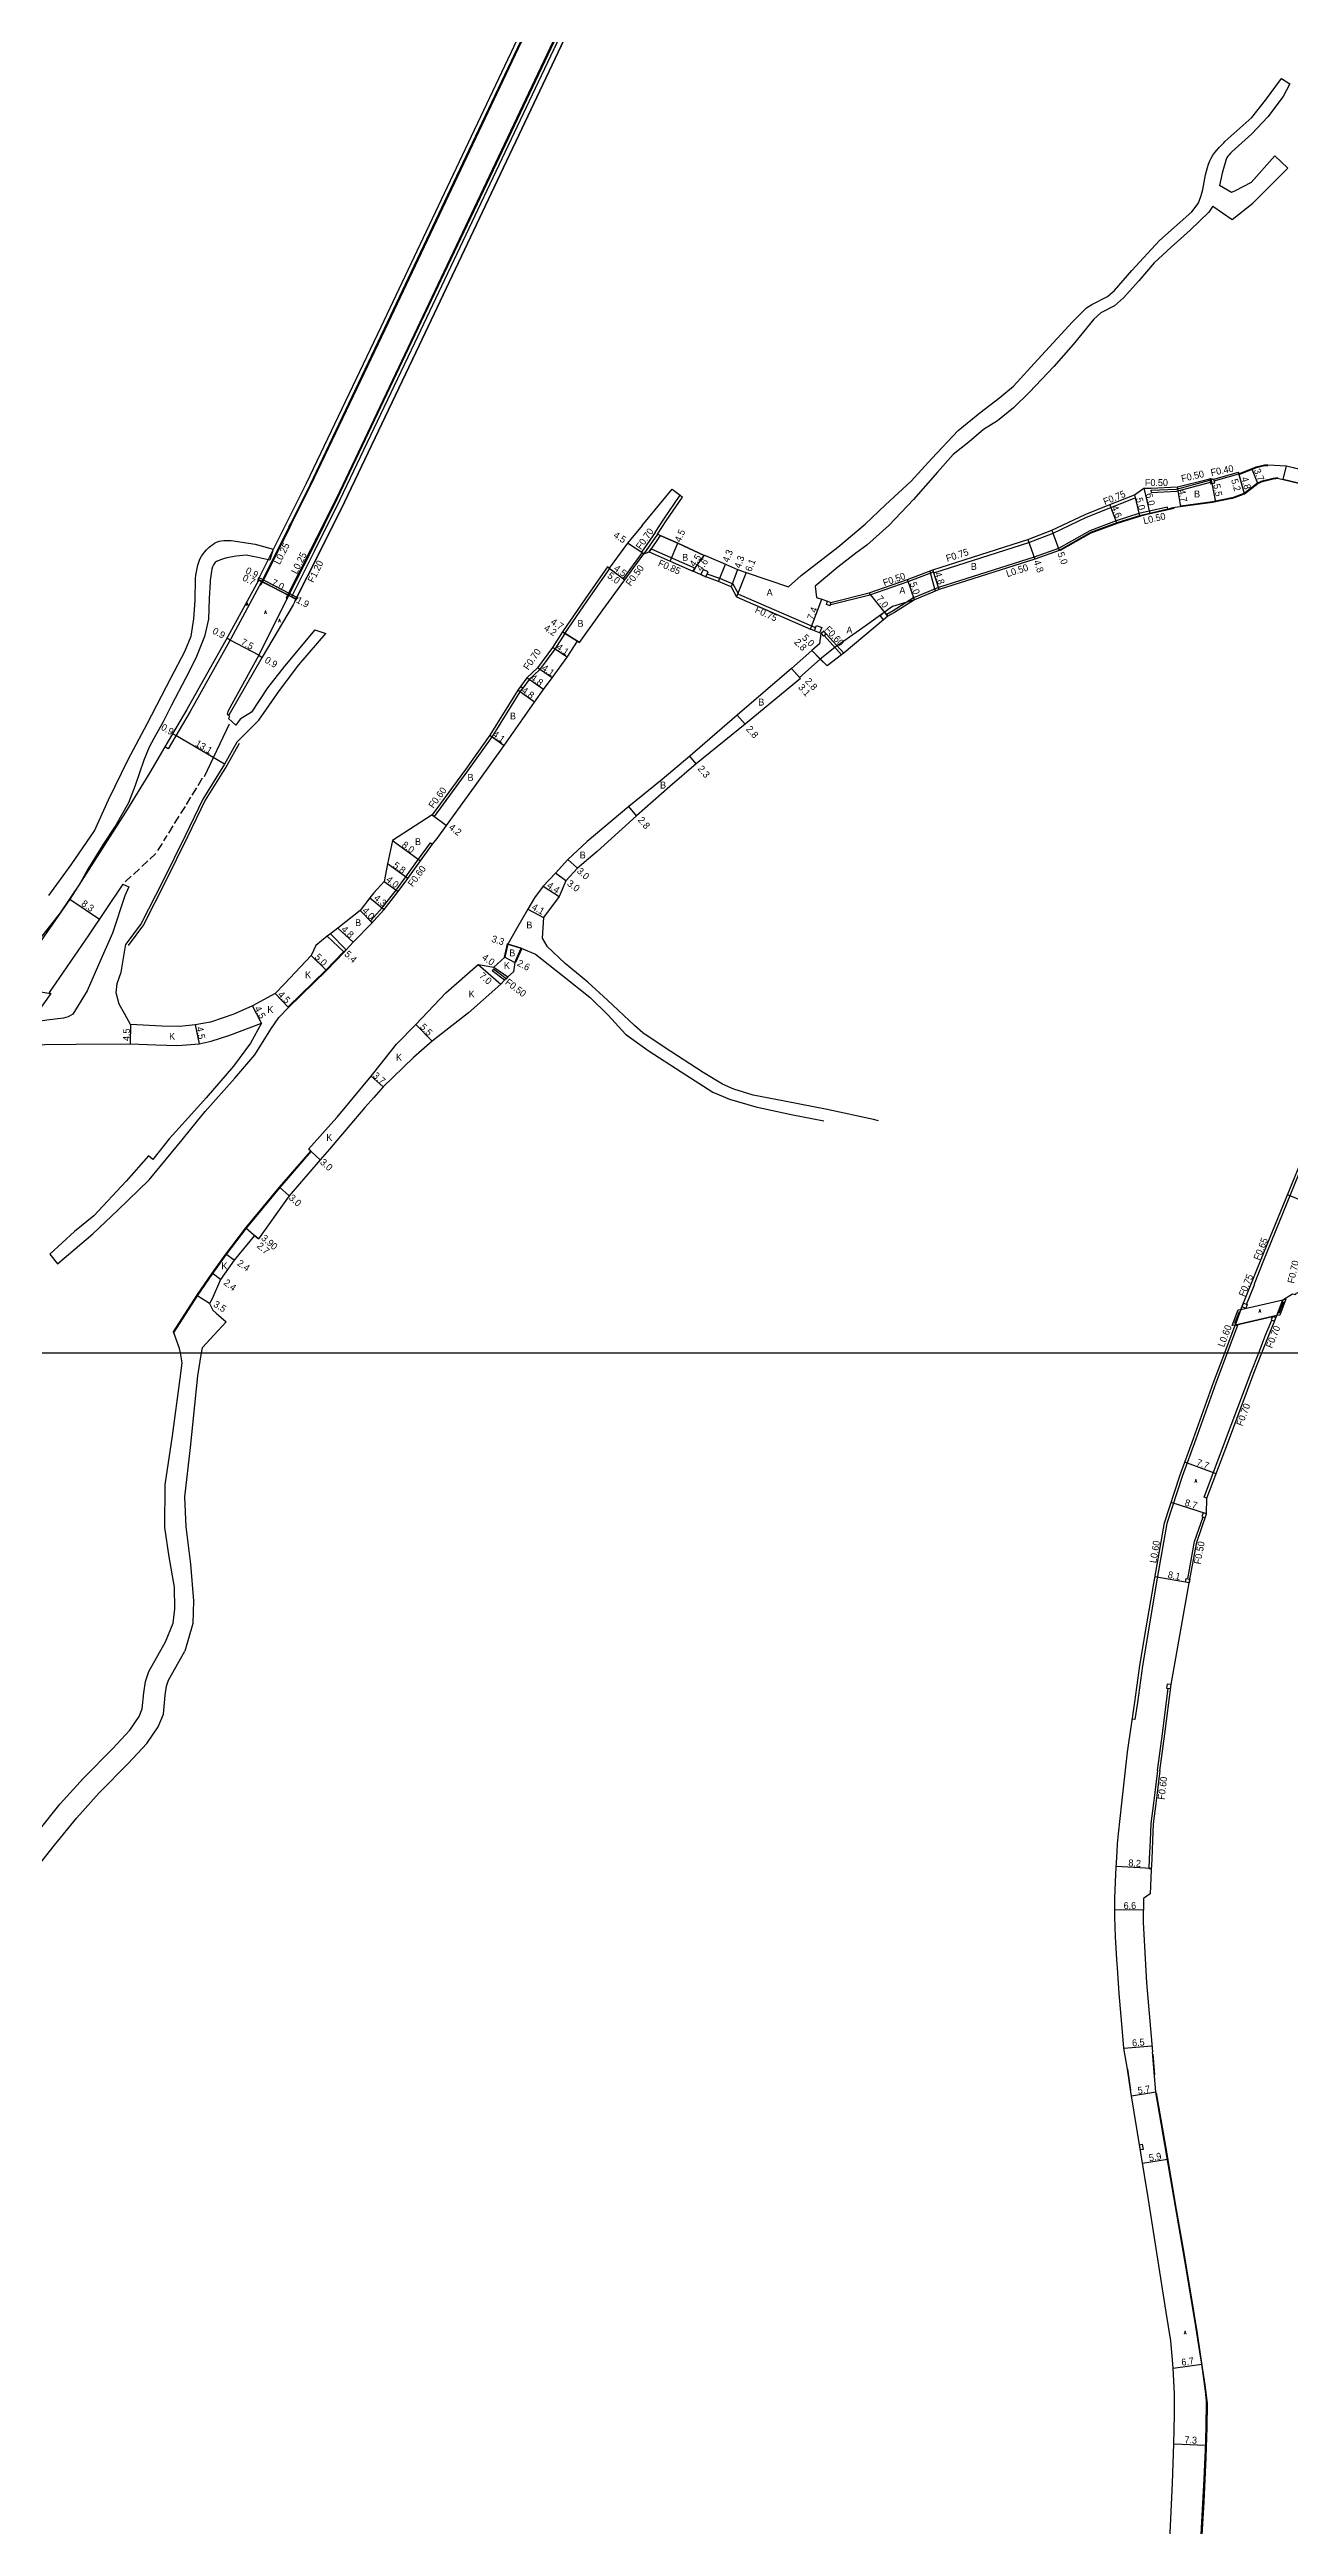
# Model space of a CAD drawing. Header units: metres. Extents: x -29069 to -12000, y -243240 to -120000.
# Drawn here: x -13558 to -13270, y -120872 to -120297 of the extents above; entities that cross this region are included whole.
import ezdxf

# ---------------------------------------------------------------- set-up
doc = ezdxf.new("R2010")
doc.units = ezdxf.units.M
doc.header["$LTSCALE"] = 2.5
for name, color, linetype in [('その他', 7, 'Continuous'), ('側溝・桝', 7, 'Continuous'), ('図郭', 7, 'Continuous'), ('幅員', 7, 'Continuous'), ('歩道・分離帯・安全施設', 7, 'Continuous'), ('舗装', 7, 'Continuous'), ('道路', 7, 'Continuous')]:
    doc.layers.add(name, color=color, linetype=linetype)
doc.styles.get("Standard").update_dxf_attribs({"font": ''})
doc.styles.add('YOKO_DECO', font='txt.shx', dxfattribs={"bigfont": 'extfont.shx'})
doc.styles.get('Standard').set_extended_font_data('@MS PGothic')

msp = doc.modelspace()

# ---------------------------------------------------------------- linework, layer by layer
at = {"layer": 'その他'}
for points in [[(-13406.15, -120414.88), (-13412.29, -120412.09), (-13416.41, -120410.29), (-13418.94, -120414.09), (-13414.09, -120416.21), (-13408.77, -120418.54)], [(-13575.73, -120526.58), (-13567.4, -120514.98), (-13557.77, -120516.57), (-13561.56, -120521.88), (-13561.98, -120528.26), (-13562.05, -120529.43)]]:
    msp.add_lwpolyline(points, close=True, dxfattribs=at)
at = {"layer": '側溝・桝'}
for points in [[(-13309.53, -120000), (-13312.37, -120006.91), (-13318.1, -120019.84), (-13342.3, -120071.39), (-13366.65, -120122.87), (-13389.96, -120172.1), (-13413.79, -120222.34), (-13438.79, -120275), (-13462, -120324.03), (-13480.19, -120362.4), (-13497.47, -120398.68), (-13501.96, -120407.68)], [(-13301.37, -120000), (-13305.42, -120009.85), (-13311.12, -120022.96), (-13335.48, -120074.61), (-13359.83, -120126.1), (-13383.14, -120175.33), (-13406.97, -120225.57), (-13431.97, -120278.23), (-13455.18, -120327.26), (-13473.38, -120365.64), (-13490.69, -120401.99), (-13496.67, -120413.96), (-13501.93, -120424.53), (-13500.88, -120425.08)], [(-13302.41, -120000), (-13306.31, -120009.47), (-13312, -120022.55), (-13336.35, -120074.2), (-13360.7, -120125.69), (-13384.01, -120174.92), (-13407.84, -120225.16), (-13432.84, -120277.81), (-13456.05, -120326.85), (-13474.25, -120365.22), (-13491.5, -120401.58), (-13496.01, -120410.64)], [(-13302.54, -120399.76), (-13296.57, -120399.49), (-13288.84, -120397.42)], [(-13302.54, -120399.76), (-13302.51, -120400.26), (-13296.49, -120399.98), (-13288.71, -120397.9)], [(-13287.87, -120397.56), (-13282.14, -120395.95)], [(-13417.58, -120409.57), (-13415.54, -120406.47), (-13411.78, -120400.93)], [(-13411.78, -120400.93), (-13411.23, -120401.36)], [(-13298.71, -120403.66), (-13302.93, -120404.64), (-13305.32, -120405.2), (-13310.58, -120406.86), (-13316.73, -120409.16), (-13324, -120413.26), (-13329.64, -120415.27), (-13351.8, -120422.35), (-13357.63, -120424.75), (-13362.31, -120427.74), (-13363.82, -120428.61), (-13363.85, -120428.64)], [(-13352.87, -120418.96), (-13330.83, -120411.93), (-13325.24, -120409.72), (-13317.47, -120406.05), (-13311.82, -120403.75), (-13306.18, -120401.55)], [(-13306.35, -120400.82), (-13306.18, -120401.55)], [(-13298.59, -120404.15), (-13298.71, -120403.66)], [(-13502.29, -120408.34), (-13508.67, -120421.12)], [(-13496.33, -120411.3), (-13497.49, -120413.63), (-13502.8, -120424.1), (-13502.83, -120424.15)], [(-13417.58, -120409.57), (-13420.75, -120414.13)], [(-13416.99, -120409.96), (-13420.16, -120414.51)], [(-13420.58, -120414.24), (-13424.99, -120420.27), (-13424.59, -120420.57)], [(-13420.75, -120414.13), (-13420.58, -120414.24), (-13420.16, -120414.51)], [(-13418.94, -120414.09), (-13418.46, -120413.37), (-13408.26, -120417.83), (-13408.77, -120418.54)], [(-13438.49, -120433.01), (-13433.24, -120425.36), (-13428.09, -120417.96), (-13428.2, -120417.88)], [(-13380.32, -120431.67), (-13381.22, -120431.3), (-13398.16, -120423.95), (-13399.41, -120421.57), (-13402.55, -120420.24), (-13405.49, -120419.22)], [(-13376.97, -120426.27), (-13376.82, -120426.32), (-13367.77, -120424.05), (-13358.88, -120420.95), (-13352.95, -120418.73)], [(-13352.87, -120418.96), (-13352.95, -120418.73), (-13353.1, -120418.25)], [(-13438.49, -120433.01), (-13440.79, -120436.64)], [(-13378.36, -120433.51), (-13374.29, -120437.97)], [(-13377.91, -120433.11), (-13373.81, -120437.61)], [(-13440.79, -120436.64), (-13444.34, -120441.46), (-13446.8, -120443.72), (-13448.22, -120445.74)], [(-13448.3, -120445.68), (-13448.91, -120446.54), (-13455.38, -120456.92), (-13461.07, -120464.9), (-13468.8, -120475.47)], [(-13448.22, -120445.74), (-13448.3, -120445.68), (-13448.79, -120445.33)], [(-13280.34, -120588.72), (-13278.49, -120584.16), (-13278.53, -120583.92), (-13276.33, -120578.49), (-13264.65, -120549.75), (-13248.45, -120510), (-13240.12, -120489.84), (-13237.68, -120483.64), (-13232.64, -120470.89), (-13232.69, -120470.31), (-13232.74, -120470.29), (-13231.53, -120467.27), (-13225.84, -120453.03), (-13226.38, -120452.82)], [(-13477.65, -120492.56), (-13477.65, -120492.55), (-13475.42, -120489.53), (-13472.47, -120485.43), (-13469.64, -120481.58)], [(-13469.64, -120481.58), (-13469.16, -120481.94)], [(-13482.82, -120498.82), (-13480.87, -120496.66)], [(-13480.87, -120496.66), (-13477.65, -120492.56)], [(-13483.61, -120499.7), (-13482.82, -120498.82)], [(-13483.18, -120500.13), (-13483.61, -120499.7)], [(-13455.02, -120510.94), (-13455.32, -120511.34)], [(-13452.47, -120513.51), (-13455.32, -120511.34)], [(-13452.12, -120513.15), (-13455.02, -120510.94)], [(-13282.97, -120593.46), (-13282.43, -120593.66), (-13284.81, -120600)], [(-13277.53, -120600), (-13275.92, -120595.9), (-13274.45, -120592.41)], [(-13284.81, -120600), (-13287.44, -120607.04), (-13292.09, -120620.04), (-13295.27, -120628.7), (-13298.84, -120639.57), (-13301.3, -120653.58), (-13303.03, -120663.88), (-13304.51, -120672.61), (-13305.67, -120681.11), (-13306.28, -120685.09), (-13306.85, -120684.99)], [(-13289.53, -120633.66), (-13290.17, -120633.43), (-13285.44, -120620.88), (-13279.28, -120604.46), (-13277.53, -120600)], [(-13294, -120652.42), (-13292.42, -120643.76), (-13290.43, -120638.06)], [(-13300.99, -120696.92), (-13299.87, -120688.37), (-13298.52, -120677.82)], [(-13301.04, -120696.92), (-13301.64, -120702.01), (-13301.97, -120704.49), (-13302.58, -120709.23), (-13302.73, -120713.14), (-13302.93, -120717.42), (-13303.02, -120719.65), (-13302.43, -120719.67)], [(-13301.04, -120696.92), (-13300.99, -120696.92)]]:
    msp.add_lwpolyline(points, dxfattribs=at)
at = {"layer": '側溝・桝', "flags": 128}
for points in [[(-13288.6, -120398.29), (-13287.73, -120398.04), (-13287.97, -120397.18), (-13288.84, -120397.42)], [(-13405.26, -120418.72), (-13406.44, -120418.18), (-13406.98, -120419.36), (-13405.8, -120419.9)]]:
    msp.add_lwpolyline(points, close=True, dxfattribs=at)
at = {"layer": '側溝・桝'}
for points in [[(-13501.96, -120407.68), (-13502.29, -120408.34), (-13502.5, -120408.23), (-13502.17, -120407.58)], [(-13496.33, -120411.3), (-13496.01, -120410.64), (-13495.8, -120410.75), (-13496.13, -120411.4)], [(-13509.22, -120421.66), (-13509.01, -120421.76), (-13508.67, -120421.12), (-13508.87, -120421.01)], [(-13502.62, -120424.26), (-13502.83, -120424.15), (-13503.16, -120424.8), (-13502.96, -120424.91)], [(-13376.81, -120425.8), (-13376.97, -120426.27), (-13377.06, -120426.56), (-13377.82, -120426.29), (-13377.57, -120425.53)], [(-13364.35, -120428.01), (-13363.85, -120428.64), (-13363.53, -120429.03), (-13364.55, -120429.84), (-13365.36, -120428.83)], [(-13380.6, -120432.36), (-13380.32, -120431.67), (-13380.11, -120431.16), (-13378.91, -120431.65), (-13379.4, -120432.85)], [(-13378.46, -120433.61), (-13378.36, -120433.51), (-13377.91, -120433.11), (-13377.87, -120433.07), (-13378.4, -120432.48), (-13379, -120433.01)], [(-13281.04, -120588.43), (-13280.2, -120588.77), (-13280.55, -120589.64), (-13281.39, -120589.29)], [(-13273.54, -120591.84), (-13274.3, -120591.53), (-13274.62, -120592.33), (-13273.86, -120592.64)], [(-13290.74, -120637.95), (-13289.92, -120638.23), (-13289.62, -120637.36), (-13290.44, -120637.08)], [(-13294.35, -120652.36), (-13293.52, -120652.51), (-13293.67, -120653.33), (-13294.51, -120653.17)], [(-13298.89, -120677.77), (-13297.99, -120677.88), (-13297.87, -120676.95), (-13298.77, -120676.83)], [(-13305.18, -120783.75), (-13304.56, -120783.63), (-13304.36, -120784.83), (-13304.99, -120784.94)]]:
    msp.add_lwpolyline(points, close=True, dxfattribs=at)
at = {"layer": '側溝・桝', "flags": 128}
msp.add_lwpolyline([(-13469.28, -120475.11), (-13468.8, -120475.47)], dxfattribs=at)
at = {"layer": '図郭'}
for points in [[(-13600, -120600), (-12800, -120600), (-12800, -120000), (-13600, -120000)], [(-13600, -120600), (-12800, -120600), (-12800, -121200), (-13600, -121200)]]:
    msp.add_lwpolyline(points, close=True, dxfattribs=at)
at = {"layer": '幅員'}
for points in [[(-13304.17, -120399.28), (-13302.81, -120405.13)], [(-13295.59, -120403.63), (-13296.34, -120398.99)], [(-13310.42, -120407.33), (-13312.1, -120403.05)], [(-13306.35, -120400.82), (-13305.19, -120405.68)], [(-13331.08, -120411.22), (-13329.48, -120415.75)], [(-13325.54, -120409.03), (-13323.79, -120413.72)], [(-13420.16, -120414.51), (-13423.95, -120412.07)], [(-13414.09, -120416.21), (-13412.29, -120412.09)], [(-13408.77, -120418.54), (-13406.09, -120414.8)], [(-13408.77, -120418.54), (-13406.15, -120414.88)], [(-13402.83, -120420.94), (-13401.23, -120416.95)], [(-13428.6, -120417.58), (-13424.57, -120420.53)], [(-13428.2, -120417.88), (-13424.57, -120420.53)], [(-13398.41, -120418.16), (-13399.89, -120422.2)], [(-13357.4, -120425.2), (-13359.03, -120420.48)], [(-13351.63, -120422.82), (-13353.1, -120418.25)], [(-13381.51, -120431.99), (-13378.88, -120425.07)], [(-13363.53, -120429.03), (-13367.92, -120423.57)], [(-13439.06, -120432.6), (-13435.56, -120434.83)], [(-13435.09, -120435.12), (-13439.06, -120432.6)], [(-13437.97, -120438.54), (-13441.37, -120436.25)], [(-13381.21, -120436.97), (-13379.23, -120438.95)], [(-13381.21, -120436.97), (-13377.67, -120440.5)], [(-13443.41, -120446.03), (-13447.34, -120443.28)], [(-13441.47, -120443.29), (-13444.87, -120441)], [(-13385.9, -120441.14), (-13384.04, -120443.23)], [(-13383.84, -120443.46), (-13385.9, -120441.14)], [(-13445.5, -120448.99), (-13449.41, -120446.2)], [(-13455.88, -120456.59), (-13452.55, -120458.98)], [(-13396.68, -120454.09), (-13398.52, -120451.98)], [(-13408.01, -120463.23), (-13409.49, -120461.47)], [(-13421.86, -120475.32), (-13423.66, -120473.17)], [(-13469.28, -120475.11), (-13465.97, -120477.61)], [(-13478.47, -120481.09), (-13471.99, -120485.78)], [(-13435.53, -120487.45), (-13437.77, -120485.45)], [(-13480.39, -120490.54), (-13477.17, -120492.92)], [(-13474.93, -120489.89), (-13479.63, -120486.49)], [(-13443.5, -120491.63), (-13439.8, -120494.02)], [(-13438.3, -120490.41), (-13440.7, -120488.62)], [(-13485.99, -120497.29), (-13483.18, -120500.13)], [(-13483.76, -120494.36), (-13480.4, -120497.04)], [(-13447.1, -120497), (-13443.48, -120498.92)], [(-13489.71, -120506.99), (-13493.63, -120503.27)], [(-13491.15, -120501.39), (-13487.63, -120504.66)], [(-13497.37, -120507.73), (-13493.82, -120511.25)], [(-13452.4, -120508.14), (-13450.11, -120509.35)], [(-13451.76, -120505.11), (-13448.6, -120506.08)], [(-13458.63, -120509.81), (-13453.37, -120514.43)], [(-13454.99, -120510.44), (-13451.71, -120512.73)], [(-13508.89, -120523.49), (-13510.92, -120519.47)], [(-13502.58, -120519.79), (-13505.72, -120516.56)], [(-13539.27, -120523.77), (-13539.36, -120528.27)], [(-13524.25, -120523.83), (-13523.36, -120528.25)], [(-13469.25, -120527.66), (-13473.09, -120523.73)], [(-13480.64, -120538.2), (-13483.43, -120535.77)], [(-13497.45, -120553.16), (-13495.22, -120555.16)], [(-13504.68, -120561.52), (-13502.43, -120563.51)], [(-13512.5, -120570.97), (-13510.46, -120572.73)], [(-13512.5, -120570.97), (-13509.55, -120573.52)], [(-13515.2, -120578.47), (-13517.17, -120577.1)], [(-13518.38, -120582.91), (-13520.3, -120581.46)], [(-13520.9, -120588.52), (-13523.87, -120586.67)], [(-13287.41, -120628.04), (-13294.67, -120625.37)], [(-13289.62, -120637.36), (-13297.84, -120634.67)], [(-13293.67, -120653.33), (-13301.6, -120651.94)], [(-13308.79, -120761.37), (-13302.3, -120760.8)], [(-13301.36, -120771.58), (-13307.01, -120772.5)], [(-13298.68, -120787.18), (-13304.47, -120788.12)], [(-13297.39, -120835.59), (-13290.74, -120834.67)], [(-13297.19, -120853.19), (-13289.86, -120853.47)]]:
    msp.add_lwpolyline(points, dxfattribs=at)
at = {"layer": '幅員', "flags": 128}
for points in [[(-13288.62, -120397.08), (-13287.54, -120402.46)], [(-13280.84, -120400.57), (-13282.25, -120395.56)], [(-13280.84, -120400.57), (-13282.14, -120395.95)], [(-13277.76, -120398.18), (-13279.14, -120394.75)], [(-13508.83, -120420.92), (-13509.63, -120420.51)], [(-13509.48, -120420.59), (-13508.83, -120420.92)], [(-13508.83, -120420.92), (-13502.54, -120424.1)], [(-13396.4, -120418.88), (-13398.71, -120424.53)], [(-13502.54, -120424.1), (-13500.83, -120424.99)], [(-13516.12, -120434.56), (-13516.91, -120434.12)], [(-13509.52, -120438.08), (-13516.12, -120434.56)], [(-13509.52, -120438.08), (-13508.71, -120438.55)], [(-13528.75, -120456.72), (-13529.52, -120456.27)], [(-13517.46, -120463.35), (-13528.75, -120456.72)], [(-13553.33, -120494.69), (-13546.45, -120499.32)], [(-13264.17, -120566), (-13270.84, -120563.29)], [(-13302.43, -120719.67), (-13310.6, -120719.21)], [(-13304.27, -120729.26), (-13310.91, -120729.35)]]:
    msp.add_lwpolyline(points, dxfattribs=at)
at = {"layer": '歩道・分離帯・安全施設'}
for points in [[(-13309.78, -120000), (-13312.58, -120006.82), (-13318.31, -120019.74), (-13342.51, -120071.29), (-13366.86, -120122.78), (-13390.17, -120172), (-13414, -120222.24), (-13439, -120274.9), (-13462.21, -120323.93), (-13480.4, -120362.3), (-13497.68, -120398.58), (-13508.87, -120421.01), (-13515.97, -120434.29), (-13525.45, -120451.09), (-13530.55, -120459.77), (-13531.31, -120459.32)], [(-13309.78, -120000), (-13312.58, -120006.82), (-13318.31, -120019.74), (-13342.51, -120071.29), (-13366.86, -120122.78), (-13390.17, -120172), (-13414, -120222.24), (-13439, -120274.9), (-13462.21, -120323.93), (-13480.4, -120362.3), (-13497.68, -120398.58), (-13508.87, -120421.01), (-13515.97, -120434.29), (-13525.45, -120451.09), (-13530.55, -120459.77), (-13531.31, -120459.32)], [(-13302.16, -120000), (-13306.09, -120009.56), (-13311.79, -120022.65), (-13336.14, -120074.3), (-13360.49, -120125.79), (-13383.8, -120175.02), (-13407.64, -120225.26), (-13432.63, -120277.91), (-13455.84, -120326.95), (-13474.04, -120365.32), (-13491.29, -120401.68), (-13497.29, -120413.73), (-13502.6, -120424.21), (-13502.62, -120424.26), (-13503.25, -120425.47), (-13509.52, -120438.08), (-13516.59, -120450.96), (-13516.84, -120451.72), (-13516.41, -120451.97)], [(-13302.16, -120000), (-13306.09, -120009.56), (-13311.79, -120022.65), (-13336.14, -120074.3), (-13360.49, -120125.79), (-13383.8, -120175.02), (-13407.64, -120225.26), (-13432.63, -120277.91), (-13455.84, -120326.95), (-13474.04, -120365.32), (-13491.29, -120401.68), (-13497.29, -120413.73), (-13502.6, -120424.21), (-13502.62, -120424.26), (-13503.25, -120425.47), (-13509.52, -120438.08), (-13516.59, -120450.96), (-13516.84, -120451.72), (-13516.41, -120451.97)], [(-13282.09, -120396.09), (-13278.05, -120394.47), (-13276.16, -120394.04), (-13275.41, -120394.04)], [(-13283.77, -120401.56), (-13280.91, -120400.43), (-13277.84, -120398.05), (-13277.02, -120397.76)], [(-13273.08, -120396.9), (-13274.18, -120397.08), (-13277.02, -120397.76)], [(-13297.13, -120403.97), (-13302.78, -120405.28), (-13305.15, -120405.83), (-13310.37, -120407.47), (-13316.45, -120409.75), (-13323.62, -120413.79)], [(-13283.77, -120401.56), (-13288.25, -120402.45), (-13295.56, -120403.47)], [(-13522.1, -120466.21), (-13516.32, -120453.96)], [(-13514.08, -120458.57), (-13516.94, -120463.66), (-13521.94, -120471.73), (-13526.07, -120480.21), (-13531.18, -120490.73), (-13536.28, -120500.65), (-13539.83, -120505.45)], [(-13523.95, -120468.8), (-13525.01, -120470.54)], [(-13522.62, -120466.63), (-13523.67, -120468.34)], [(-13526.61, -120473.16), (-13527.68, -120474.82)], [(-13525.31, -120471.01), (-13526.32, -120472.68)], [(-13530.82, -120479.92), (-13531.59, -120481.16)], [(-13529.47, -120477.69), (-13530.48, -120479.39)], [(-13528.03, -120475.42), (-13529.1, -120477.15)], [(-13535.22, -120485.78), (-13536.64, -120487.13)], [(-13533.35, -120484.08), (-13534.77, -120485.37)], [(-13531.93, -120481.72), (-13532.96, -120483.4)], [(-13539.08, -120489.35), (-13540.5, -120490.64)], [(-13537.17, -120487.63), (-13538.56, -120488.92)], [(-13502.68, -120519.68), (-13493.93, -120511.15), (-13489.9, -120506.97)], [(-13529.15, -120595.18), (-13523.74, -120586.75), (-13520.17, -120581.55), (-13517.05, -120577.19), (-13512.38, -120571.06), (-13504.56, -120561.62), (-13497.34, -120553.26)], [(-13272.75, -120590.75), (-13271.71, -120588.02)], [(-13282.09, -120590.43), (-13283.11, -120593.16)], [(-13307.99, -120766.21), (-13307.25, -120771.08)], [(-13301.63, -120767.51), (-13302.03, -120762.72)], [(-13291.25, -120884.51), (-13290.21, -120866.63), (-13289.73, -120856.32), (-13289.48, -120849.37), (-13289.44, -120843.72), (-13289.96, -120839.47), (-13290.62, -120834.99), (-13291.71, -120827.55), (-13293.4, -120817.2), (-13294.96, -120807.99), (-13296.59, -120798.79), (-13299.1, -120784.06), (-13301.23, -120771.7)]]:
    msp.add_lwpolyline(points, dxfattribs=at)
at = {"layer": '舗装'}
for points in [[(-13353.84, -120418.53), (-13352.59, -120423.22)], [(-13489.19, -120506.43), (-13492.9, -120502.72)], [(-13281.64, -120589.9), (-13271.94, -120587.63)], [(-13283.01, -120593.54), (-13273.32, -120591.32)]]:
    msp.add_lwpolyline(points, dxfattribs=at)
at = {"layer": '道路'}
for points in [[(-13300.08, -120000), (-13304.32, -120010.31), (-13310.04, -120023.45), (-13334.4, -120075.12), (-13358.75, -120126.61), (-13382.06, -120175.85), (-13405.9, -120226.09), (-13430.89, -120278.74), (-13454.1, -120327.77), (-13472.3, -120366.15), (-13489.62, -120402.51), (-13495.6, -120414.5), (-13500.88, -120425.08), (-13500.9, -120425.13), (-13501.56, -120426.39), (-13508.7, -120438.53), (-13516.41, -120451.97), (-13516.33, -120452.27), (-13516.52, -120452.71)], [(-13439.81, -120274.51), (-13463.03, -120323.54), (-13481.22, -120361.91), (-13498.49, -120398.18), (-13509.63, -120420.51), (-13509.48, -120420.59), (-13516.75, -120433.83), (-13526.21, -120450.63), (-13531.31, -120459.32), (-13534.76, -120465.25), (-13540.44, -120474.52), (-13546.43, -120483.95), (-13553.33, -120494.69), (-13559.99, -120504.29), (-13567.4, -120514.98), (-13575.73, -120526.58), (-13586.01, -120539.85), (-13600, -120557.32)], [(-13439.81, -120274.51), (-13463.03, -120323.54), (-13481.22, -120361.91), (-13498.49, -120398.18), (-13509.63, -120420.51), (-13500.88, -120425.08), (-13495.6, -120414.5), (-13489.62, -120402.51), (-13472.3, -120366.15), (-13454.1, -120327.77), (-13430.89, -120278.74)], [(-13386.64, -120422.21), (-13383.7, -120419.56), (-13375.19, -120413.01), (-13368.8, -120407.65), (-13364.12, -120403.15), (-13358.12, -120397.66), (-13353.37, -120392.37), (-13347.24, -120385.89), (-13342.23, -120381.78), (-13337.61, -120378.27), (-13334.45, -120375.63), (-13328.78, -120369.41), (-13320.74, -120360.68), (-13317.51, -120357.44), (-13316.26, -120356.64), (-13312.63, -120354.79), (-13310.98, -120353.4), (-13306.96, -120348.77), (-13300.57, -120341.82), (-13293.05, -120335.14), (-13291.6, -120333.22), (-13291.25, -120332.44), (-13290.96, -120331.63), (-13290.72, -120330.81), (-13290.52, -120329.97), (-13290.34, -120329.12), (-13290.18, -120328.27), (-13290.02, -120327.41), (-13289.85, -120326.56), (-13289.66, -120325.72), (-13289.44, -120324.89), (-13289.17, -120324.07), (-13288.86, -120323.28), (-13288.58, -120322.71), (-13288.19, -120322.04), (-13287.74, -120321.41), (-13287.24, -120320.81), (-13286.72, -120320.23), (-13286.18, -120319.67), (-13285.64, -120319.11), (-13285.35, -120318.81), (-13279.15, -120313.25), (-13275.92, -120309.21), (-13272.23, -120304.19)], [(-13270.32, -120305.44), (-13271.83, -120308.35), (-13275.39, -120313.11), (-13279.15, -120317.08), (-13283.76, -120321.25), (-13284.08, -120321.57), (-13284.41, -120321.9), (-13284.71, -120322.24), (-13284.96, -120322.61), (-13285.01, -120322.71), (-13286, -120326.21), (-13286.59, -120329.02)], [(-13272.23, -120304.19), (-13270.32, -120305.44)], [(-13288.2, -120333.83), (-13283.67, -120336.91), (-13278.93, -120333.14), (-13270.75, -120325)], [(-13273.79, -120322.16), (-13279.26, -120328.32), (-13283.02, -120330.3), (-13283.81, -120330.7), (-13286.59, -120329.02)], [(-13273.79, -120322.16), (-13270.75, -120325)], [(-13288.2, -120333.83), (-13289.09, -120335.2), (-13293.44, -120339.43), (-13297.86, -120343.34), (-13301.75, -120346.98), (-13305.37, -120351.14), (-13308.93, -120355.11), (-13310.98, -120356.97), (-13314.14, -120358.62), (-13315.79, -120360.08), (-13320.6, -120365.96), (-13325.08, -120371.06), (-13330.68, -120377.01), (-13334.44, -120380.65), (-13338.13, -120383.63), (-13341.37, -120385.68), (-13344.66, -120388.53), (-13348.42, -120391.5), (-13352.05, -120395.54), (-13357.65, -120401.89), (-13363.32, -120407.98), (-13368.46, -120412.54), (-13370.97, -120414.4), (-13375.19, -120417.64), (-13380.46, -120422.07), (-13380.15, -120424.63)], [(-13282.14, -120395.95), (-13278.1, -120394.33), (-13276.17, -120393.89), (-13275.41, -120393.89)], [(-13275.41, -120393.89), (-13271.07, -120394.14), (-13262.46, -120396.2), (-13247.04, -120399.86), (-13238.72, -120401.62), (-13233.99, -120402.71), (-13233.49, -120402.81), (-13232.7, -120402.97), (-13231.47, -120403.17), (-13218.07, -120405.9), (-13209.84, -120406.71)], [(-13420.54, -120407.94), (-13413.57, -120399.55)], [(-13413.57, -120399.55), (-13411.78, -120400.93), (-13411.23, -120401.36)], [(-13376.81, -120425.8), (-13367.92, -120423.57), (-13359.03, -120420.48), (-13353.1, -120418.25), (-13331.08, -120411.22), (-13325.54, -120409.03), (-13317.78, -120405.37), (-13312.1, -120403.05), (-13306.35, -120400.82), (-13304.17, -120399.28), (-13302.5, -120399.28), (-13296.34, -120398.99), (-13289.5, -120397.25), (-13288.62, -120397.08), (-13287.97, -120397.18)], [(-13287.97, -120397.18), (-13282.25, -120395.56), (-13282.14, -120395.95)], [(-13283.73, -120401.7), (-13280.84, -120400.57), (-13277.76, -120398.18), (-13276.98, -120397.9)], [(-13274.15, -120397.23), (-13276.98, -120397.9)], [(-13272.84, -120397.01), (-13274.15, -120397.23)], [(-13272.84, -120397.01), (-13271.82, -120397.25), (-13264.74, -120398.95), (-13263.2, -120399.32), (-13263.2, -120399.32)], [(-13416.99, -120409.96), (-13414.96, -120406.86), (-13411.23, -120401.36)], [(-13298.59, -120404.15), (-13302.81, -120405.13), (-13305.19, -120405.68), (-13310.42, -120407.33), (-13316.52, -120409.61), (-13323.79, -120413.72), (-13329.48, -120415.75), (-13351.63, -120422.82), (-13357.4, -120425.2), (-13362.05, -120428.17), (-13363.53, -120429.03), (-13364.55, -120429.84), (-13373.7, -120437.53)], [(-13283.73, -120401.7), (-13288.22, -120402.6), (-13297.48, -120403.89), (-13298.59, -120404.15)], [(-13558.24, -120493.79), (-13553.04, -120486.71), (-13547.63, -120478.85), (-13544.34, -120471.64), (-13539.8, -120462.25), (-13535.39, -120453.98), (-13529.86, -120443.21), (-13526.64, -120437.19), (-13525.19, -120433.62), (-13524.53, -120429.59), (-13524.28, -120425.36), (-13524.15, -120420.27), (-13524.07, -120419.48), (-13523.97, -120418.7), (-13523.83, -120417.92), (-13523.66, -120417.15), (-13523.43, -120416.44), (-13523.14, -120415.75), (-13522.78, -120415.08), (-13522.36, -120414.45), (-13522.11, -120414.12), (-13521.64, -120413.57), (-13521.11, -120413.08), (-13520.6, -120412.67), (-13520.18, -120412.36), (-13519.74, -120412.08), (-13519.28, -120411.84), (-13518.81, -120411.64), (-13518.68, -120411.61), (-13518.14, -120411.49), (-13517.59, -120411.44), (-13517.03, -120411.43), (-13516.46, -120411.44), (-13515.91, -120411.47), (-13510.3, -120412.32), (-13506.2, -120413.44)], [(-13420.54, -120407.94), (-13423.95, -120412.07)], [(-13416.41, -120410.29), (-13416.99, -120409.96)], [(-13416.41, -120410.29), (-13412.29, -120412.09), (-13406.15, -120414.88), (-13406.09, -120414.8)], [(-13506.93, -120416.02), (-13509.7, -120415.36), (-13512.41, -120414.84), (-13514.72, -120415.1), (-13516.9, -120415.44), (-13517.65, -120415.65), (-13518.39, -120415.9), (-13519.11, -120416.22), (-13519.14, -120416.23), (-13519.34, -120416.33), (-13519.53, -120416.44), (-13519.69, -120416.57), (-13519.73, -120416.63), (-13520, -120417.08), (-13520.21, -120417.56), (-13520.36, -120418.06), (-13520.47, -120418.58), (-13520.56, -120419.11), (-13520.63, -120419.64), (-13520.69, -120420.18), (-13520.75, -120420.71), (-13520.78, -120420.99), (-13520.98, -120424.89), (-13521.17, -120429.72), (-13522.09, -120433.75), (-13524.12, -120438.77), (-13526.43, -120443.27), (-13529.72, -120449.62), (-13531.69, -120453.52), (-13533.87, -120457.35), (-13534.92, -120459.4), (-13536.17, -120462.44), (-13538.21, -120468.26), (-13539.72, -120472.29), (-13542.68, -120477.52), (-13545.68, -120482.04)], [(-13506.2, -120413.44), (-13506.93, -120416.02)], [(-13423.95, -120412.07), (-13428.2, -120417.88), (-13428.6, -120417.58), (-13433.82, -120424.96), (-13439.06, -120432.6)], [(-13435.09, -120435.12), (-13429.87, -120427.78), (-13420.16, -120414.51)], [(-13420.16, -120414.51), (-13418.94, -120414.09)], [(-13418.94, -120414.09), (-13414.09, -120416.21), (-13408.77, -120418.54)], [(-13406.09, -120414.8), (-13401.23, -120416.95), (-13398.41, -120418.16), (-13396.4, -120418.88), (-13386.64, -120422.21)], [(-13399.89, -120422.2), (-13402.83, -120420.94), (-13405.8, -120419.9), (-13408.77, -120418.54)], [(-13380.15, -120424.63), (-13378.88, -120425.07), (-13377.57, -120425.53), (-13376.81, -120425.8)], [(-13357.4, -120425.2), (-13362.45, -120426.75), (-13368.84, -120431.35), (-13375.87, -120436.24), (-13379.23, -120438.95)], [(-13514.61, -120458.27), (-13509.47, -120453.16), (-13504.72, -120446.28), (-13500.24, -120440.26), (-13493.98, -120432.99)], [(-13496.49, -120432.13), (-13503.54, -120440.6), (-13507.5, -120445.62), (-13511.18, -120451.25), (-13513.84, -120452.89)], [(-13496.49, -120432.13), (-13493.98, -120432.99)], [(-13439.06, -120432.6), (-13441.37, -120436.25)], [(-13379, -120433.01), (-13379.4, -120432.85), (-13380.6, -120432.36), (-13381.51, -120431.99)], [(-13379.34, -120435.31), (-13379, -120433.01)], [(-13441.37, -120436.25), (-13444.87, -120441), (-13447.34, -120443.28), (-13448.79, -120445.33), (-13449.41, -120446.2), (-13455.88, -120456.59), (-13461.56, -120464.55), (-13469.28, -120475.11)], [(-13465.96, -120477.61), (-13458.48, -120467.2), (-13452.55, -120458.98), (-13445.5, -120448.99), (-13443.41, -120446.03), (-13441.47, -120443.29), (-13437.97, -120438.54), (-13435.56, -120434.83), (-13435.09, -120435.12)], [(-13379.34, -120435.31), (-13381.21, -120436.97), (-13385.9, -120441.14), (-13398.52, -120451.98), (-13409.49, -120461.47), (-13415.9, -120466.88), (-13423.66, -120473.17), (-13433.31, -120481.31), (-13437.77, -120485.45), (-13440.7, -120488.62), (-13443.5, -120491.63), (-13445.54, -120494.33), (-13447.1, -120497), (-13449.72, -120501.55), (-13451.76, -120505.11)], [(-13373.7, -120437.53), (-13373.81, -120437.61), (-13374.29, -120437.97), (-13377.67, -120440.5), (-13379.23, -120438.95), (-13384.04, -120443.23), (-13383.84, -120443.46), (-13396.68, -120454.09), (-13408.01, -120463.23), (-13414.17, -120468.51), (-13421.86, -120475.32), (-13430.96, -120483.58), (-13435.53, -120487.45), (-13438.3, -120490.41), (-13439.8, -120494.02), (-13443.48, -120498.92)], [(-13285.42, -120600), (-13283.01, -120593.54), (-13281.64, -120589.9), (-13276.92, -120578.25), (-13265.24, -120549.51), (-13249.04, -120509.76), (-13240.71, -120489.61), (-13238.27, -120483.41), (-13233.31, -120470.84), (-13233.54, -120470.76), (-13232.07, -120467.05), (-13226.43, -120452.95), (-13223.88, -120446.29)], [(-13513.84, -120452.89), (-13514.84, -120454.27), (-13516.52, -120452.71)], [(-13514.61, -120458.27), (-13517.46, -120463.35), (-13522.46, -120471.44), (-13526.61, -120479.95), (-13531.72, -120490.46), (-13536.8, -120500.33), (-13540.31, -120505.09)], [(-13469.28, -120475.11), (-13478.47, -120481.09)], [(-13469.16, -120481.94), (-13468.14, -120480.56)], [(-13468.14, -120480.56), (-13465.96, -120477.61)], [(-13545.68, -120482.04), (-13546.14, -120482.83), (-13549.18, -120487.7), (-13550.96, -120490.94), (-13555.57, -120497.82), (-13560.38, -120503.97), (-13562.71, -120507.07)], [(-13478.47, -120481.09), (-13479.63, -120486.49), (-13480.39, -120490.54)], [(-13477.17, -120492.92), (-13474.93, -120489.89), (-13471.99, -120485.78), (-13469.16, -120481.94)], [(-13541, -120491.22), (-13548.92, -120502.98), (-13556.57, -120514.09), (-13558.11, -120516.33), (-13557.77, -120516.57), (-13561.56, -120521.88), (-13561.98, -120528.26), (-13562.05, -120529.43)], [(-13541, -120491.22), (-13539.68, -120491.8), (-13540.59, -120493.89)], [(-13480.39, -120490.54), (-13482.82, -120493.17)], [(-13540.59, -120493.89), (-13543.46, -120502.56), (-13546.68, -120509.9), (-13549.31, -120515.92), (-13552.67, -120521.34), (-13553.73, -120522), (-13554.78, -120522.27), (-13558.7, -120522.74), (-13559.1, -120522.81), (-13560.27, -120523.01)], [(-13482.82, -120493.17), (-13483.76, -120494.36), (-13485.99, -120497.29), (-13491.15, -120501.39), (-13492.9, -120502.72), (-13493.63, -120503.27), (-13496.26, -120505.45), (-13497.37, -120507.73), (-13503.57, -120514.29), (-13505.72, -120516.56), (-13510.92, -120519.47), (-13515.3, -120521.4), (-13520.72, -120523.22), (-13524.25, -120523.83), (-13527.85, -120524.22), (-13532, -120524.16), (-13539.27, -120523.77)], [(-13482.82, -120499.72), (-13480.4, -120497.04)], [(-13480.4, -120497.04), (-13477.17, -120492.92)], [(-13504.88, -120522.14), (-13502.58, -120519.79), (-13493.82, -120511.25), (-13489.71, -120506.99), (-13489.19, -120506.43), (-13487.63, -120504.66), (-13483.18, -120500.13), (-13482.82, -120499.72)], [(-13443.48, -120498.92), (-13443.75, -120503.71)], [(-13539.27, -120523.77), (-13540.59, -120521.39), (-13541.92, -120519.02), (-13542.58, -120516.44), (-13542.38, -120514.26), (-13541.46, -120511.61), (-13540.31, -120505.09)], [(-13482.82, -120534.99), (-13477.56, -120528.31), (-13473.09, -120523.73), (-13466.09, -120516.43), (-13458.63, -120509.81), (-13454.99, -120510.44), (-13452.4, -120508.14)], [(-13450.11, -120509.35), (-13450.38, -120511.56), (-13451.71, -120512.73), (-13452.12, -120513.15), (-13452.47, -120513.51), (-13453.37, -120514.43)], [(-13452.4, -120508.14), (-13451.76, -120505.11)], [(-13448.6, -120506.08), (-13450.11, -120509.35)], [(-13448.6, -120506.08), (-13445.29, -120507.42)], [(-13445.29, -120507.42), (-13439.07, -120512.37), (-13432.66, -120517.52), (-13428.43, -120521.61), (-13424.46, -120526.03), (-13419.18, -120529.79), (-13411.51, -120534.74), (-13404.18, -120539.49), (-13400.28, -120541.07), (-13394.2, -120542.85), (-13386.02, -120544.62), (-13378.44, -120546.12)], [(-13443.75, -120503.71), (-13442.65, -120505.57)], [(-13365.71, -120546.12), (-13366.87, -120545.85), (-13377.63, -120543.49), (-13387.54, -120541.59), (-13394.8, -120540.14), (-13399.29, -120538.76), (-13401.94, -120537.64), (-13406.43, -120534.93), (-13415.42, -120529), (-13420.37, -120525.7), (-13422.35, -120523.98), (-13428.57, -120518.11), (-13433.2, -120513.95), (-13438.42, -120509.6), (-13442.65, -120505.57)], [(-13453.37, -120514.43), (-13460.83, -120521.02), (-13469.25, -120527.66), (-13473.59, -120531.43), (-13480.64, -120538.2), (-13482.82, -120540.68)], [(-13539.36, -120528.27), (-13533.42, -120528.49), (-13528.24, -120528.65), (-13523.36, -120528.25), (-13520.51, -120527.65), (-13516.23, -120526.25), (-13511.74, -120524.53), (-13508.89, -120523.49)], [(-13508.89, -120523.49), (-13511.44, -120528.12), (-13515.36, -120533.45), (-13521.69, -120540.75), (-13526.52, -120546.12)], [(-13523.73, -120546.12), (-13521.97, -120543.92), (-13515.07, -120536.25), (-13510.41, -120530.83), (-13506.74, -120524.86), (-13504.88, -120522.14)], [(-13560.82, -120528.45), (-13559.14, -120528.43), (-13551.87, -120528.35), (-13539.36, -120528.27)], [(-13492.12, -120546.12), (-13491.35, -120545.24), (-13483.43, -120535.77), (-13482.82, -120534.99)], [(-13482.82, -120540.68), (-13484.9, -120543.06), (-13487.5, -120546.12)], [(-13526.52, -120546.12), (-13530.27, -120550.29), (-13534.09, -120555.06), (-13535.12, -120554.22), (-13540.25, -120560.11), (-13547.8, -120568.16), (-13552.27, -120571.81), (-13557.96, -120577.05)], [(-13556.18, -120579.29), (-13547.98, -120572.36), (-13542.2, -120566.84), (-13534.92, -120559.83), (-13527.28, -120550.57), (-13523.73, -120546.12)], [(-13529.27, -120595.1), (-13523.87, -120586.67), (-13520.3, -120581.46), (-13517.17, -120577.1), (-13512.5, -120570.97), (-13504.68, -120561.52), (-13497.45, -120553.16), (-13497.93, -120552.69), (-13492.12, -120546.12)], [(-13487.5, -120546.12), (-13493.11, -120552.72), (-13495.22, -120555.16), (-13502.43, -120563.51), (-13509.55, -120573.52), (-13510.46, -120572.73), (-13515.2, -120578.47), (-13518.38, -120582.91), (-13520.34, -120587.4), (-13520.9, -120588.52), (-13520.13, -120590.04), (-13519.39, -120590.79), (-13517.05, -120592.75), (-13522.64, -120598.83)], [(-13557.96, -120577.05), (-13556.18, -120579.29)], [(-13276.8, -120600), (-13275.27, -120596.11), (-13273.32, -120591.32), (-13271.94, -120587.63), (-13269.66, -120586.29), (-13268.89, -120586.45), (-13268.82, -120586.11), (-13265.99, -120585.01), (-13265.73, -120583.81), (-13262.22, -120583.02)], [(-13527.69, -120600), (-13527.87, -120598.93), (-13529.27, -120595.1)], [(-13560.75, -120711.11), (-13555.54, -120704.66), (-13550.13, -120698.67), (-13543.42, -120691.84), (-13539.41, -120687.54), (-13537.27, -120684.36), (-13536.52, -120682.58), (-13536.16, -120678.84), (-13535.78, -120676.23), (-13535.04, -120673.89), (-13531.13, -120667.06), (-13529.36, -120662.67), (-13529, -120659.4), (-13529.09, -120654.35), (-13530.32, -120647.34), (-13531.26, -120640.52), (-13531.18, -120630.61), (-13529.52, -120619.21), (-13527.76, -120605.94), (-13527.3, -120602.29), (-13527.69, -120600)], [(-13522.84, -120600), (-13523.75, -120605.28), (-13525.41, -120621.92), (-13526.7, -120633.41), (-13526.41, -120640.33), (-13525.37, -120649.02), (-13524.61, -120657.52), (-13524.79, -120662.75), (-13526.62, -120669.24)], [(-13522.64, -120598.83), (-13522.84, -120600)], [(-13307.93, -120692.63), (-13307.69, -120690.47), (-13306.24, -120681.02), (-13305.08, -120672.52), (-13303.6, -120663.79), (-13301.87, -120653.48), (-13299.4, -120639.42), (-13295.82, -120628.51), (-13292.63, -120619.84), (-13287.99, -120606.84), (-13285.42, -120600)], [(-13300.46, -120696.99), (-13299.34, -120688.36), (-13297.87, -120676.95), (-13293.67, -120653.33), (-13291.91, -120643.92), (-13289.62, -120637.36), (-13289.53, -120633.66), (-13284.79, -120621.09), (-13278.63, -120604.66), (-13276.8, -120600)], [(-13561.49, -120720.05), (-13556.87, -120714.26), (-13551.73, -120707.91), (-13546.5, -120702.1), (-13539.82, -120695.31), (-13535.48, -120690.66), (-13532.84, -120686.74), (-13531.62, -120683.82), (-13531.19, -120679.43), (-13530.89, -120677.34), (-13530.44, -120675.91), (-13526.62, -120669.24)], [(-13308.97, -120759.38), (-13309.46, -120754.03), (-13309.88, -120748.67), (-13310.31, -120742.67), (-13310.45, -120740.79), (-13310.74, -120735.47), (-13310.89, -120730.86), (-13310.94, -120726.52), (-13310.69, -120720.86), (-13310.4, -120715.7), (-13310.26, -120713.9), (-13310.04, -120711.64), (-13309.27, -120704.49), (-13307.93, -120692.63)], [(-13300.46, -120696.99), (-13301.06, -120702.08), (-13301.38, -120704.57), (-13301.99, -120709.28), (-13302.15, -120713.16), (-13302.34, -120717.45), (-13302.45, -120720.07), (-13302.68, -120725.51), (-13304.25, -120726.61), (-13304.3, -120732.14), (-13303.59, -120746.19), (-13302.17, -120762.18)], [(-13307.97, -120766.19), (-13308.79, -120761.37), (-13308.97, -120759.38)], [(-13291.27, -120881.26), (-13290.17, -120861.37), (-13289.83, -120852.81), (-13289.66, -120844.31), (-13289.63, -120843.17), (-13289.9, -120840.95), (-13290.35, -120837.51), (-13290.74, -120834.67), (-13291.15, -120831.8), (-13292.09, -120825.94), (-13294.25, -120812.85), (-13297.57, -120793.64), (-13301.36, -120771.58), (-13302.01, -120764.05), (-13302.17, -120762.18)], [(-13301.74, -120934.97), (-13302.33, -120933.93), (-13300.84, -120916.47), (-13298.16, -120875.52), (-13297.55, -120862.29), (-13297.19, -120853.19), (-13297.09, -120846.41), (-13297.04, -120841.55), (-13297.39, -120835.59), (-13297.44, -120834.64), (-13297.93, -120829.3), (-13299, -120822.64), (-13303.2, -120795.99), (-13304.88, -120785.61), (-13307.17, -120771.48), (-13307.97, -120766.19)]]:
    msp.add_lwpolyline(points, dxfattribs=at)
for points in [[(-13271.82, -120397.25), (-13271.07, -120394.14), (-13263.93, -120395.85), (-13264.72, -120398.94), (-13264.75, -120398.96)], [(-13509.48, -120420.59), (-13509.73, -120421.03), (-13509.47, -120420.03), (-13500.42, -120424.75), (-13501.11, -120425.52), (-13500.88, -120425.08)], [(-13452.4, -120508.14), (-13451.76, -120505.11), (-13451.9, -120505.07), (-13452.55, -120508.11)], [(-13452.4, -120508.14), (-13450.11, -120509.35), (-13448.6, -120506.08), (-13451.76, -120505.11)], [(-13448.46, -120506.14), (-13449.97, -120509.41), (-13450.11, -120509.35), (-13448.6, -120506.08)], [(-13273.32, -120591.32), (-13283.01, -120593.54), (-13281.64, -120589.9), (-13271.94, -120587.63)], [(-13273.32, -120591.32), (-13271.94, -120587.63), (-13271.26, -120587.54), (-13272.65, -120591.23)], [(-13283.68, -120593.63), (-13282.31, -120589.99), (-13281.64, -120589.9), (-13283.01, -120593.54)]]:
    msp.add_lwpolyline(points, close=True, dxfattribs=at)
at = {"layer": '道路', "flags": 128}
msp.add_lwpolyline([(-13399.89, -120422.2), (-13398.71, -120424.53), (-13381.51, -120431.99)], dxfattribs=at)

# ---------------------------------------------------------------- texts
at = {"layer": '側溝・桝'}
for s, rotation, p in [('F0.40', 11.08099, (-13288.5, -120396.46)), ('F0.75', 22.19786, (-13313.21, -120403.24)), ('F0.50', 0.31943, (-13303.93, -120398.81)), ('F0.50', 12.91228, (-13295.3, -120397.87)), ('L0.50', 13.06097, (-13304.11, -120407.68)), ('F0.70', 55.12281, (-13420.85, -120413.69)), ('L0.25', 63.48268, (-13504.63, -120417.17)), ('L0.25', 63.1161, (-13500.67, -120419.35)), ('F1.20', 63.48268, (-13496.83, -120421.36)), ('F0.50', 53.30083, (-13423.24, -120422.16)), ('F0.85', 336.37996, (-13417.01, -120417.26)), ('F0.75', 17.70307, (-13349.78, -120416.4)), ('L0.50', 17.70856, (-13335.82, -120419.95)), ('F0.50', 19.19176, (-13364.37, -120422.07)), ('F0.75', 335.38227, (-13394.54, -120428.05)), ('F0.60', 312.34732, (-13378.35, -120432.16)), ('F0.70', 55.45208, (-13446.96, -120441.64)), ('F0.60', 53.59948, (-13468.99, -120473.74)), ('F0.60', 53.57308, (-13473.78, -120491.95)), ('F0.50', 322.69288, (-13452.49, -120514.25)), ('F0.65', 67.94251, (-13277.34, -120578.63)), ('F0.75', 67.94251, (-13280.76, -120587.07)), ('F0.70', 77.4843, (-13269.34, -120583.96)), ('L0.60', 69.47497, (-13285.58, -120598.77)), ('F0.70', 68.5245, (-13274.43, -120599.03)), ('F0.70', 69.46323, (-13281.31, -120617.09)), ('L0.60', 80.03647, (-13301.31, -120648.86)), ('F0.50', 79.4259, (-13291.01, -120649.15)), ('F0.60', 82.5648, (-13299.41, -120703.76))]:
    msp.add_text(s, height=1.6, rotation=rotation, dxfattribs=at).set_placement(p)
at = {"layer": '幅員'}
for s, rotation, p in [('4.7', 279.12725, (-13296.12, -120399.71)), ('5.5', 281.28976, (-13288.09, -120398.47)), ('5.2', 285.765, (-13283.95, -120397.37)), ('4.8', 285.77293, (-13281.6, -120396.93)), ('3.7', 291.79408, (-13278.71, -120395.14)), ('4.6', 291.45223, (-13311.75, -120403.67)), ('5.0', 283.43871, (-13306.05, -120401.67)), ('6.0', 283.06085, (-13303.76, -120400.63)), ('4.5', 327.19538, (-13427.38, -120410.57)), ('4.5', 66.37994, (-13411.66, -120411.97)), ('4.5', 323.81781, (-13427.28, -120418.24)), ('4.5', 54.34887, (-13408.44, -120417.71)), ('4.6', 54.34889, (-13406.83, -120418.71)), ('4.3', 68.26528, (-13400.52, -120416.65)), ('4.3', 69.97652, (-13397.77, -120418.04)), ('6.1', 67.73078, (-13395.28, -120418.81)), ('4.8', 289.46176, (-13329.8, -120416.31)), ('5.0', 290.40815, (-13324.27, -120414.45)), ('0.7', 333.48268, (-13513.43, -120420.62)), ('0.9', 333.27474, (-13512.73, -120418.96)), ('7.0', 333.1161, (-13506.72, -120421.71)), ('5.0', 323.76597, (-13428.78, -120419.93)), ('5.0', 289.13128, (-13358.53, -120421.39)), ('4.8', 287.91415, (-13352.74, -120419.04)), ('1.9', 332.6189, (-13500.95, -120425.78)), ('7.4', 69.17043, (-13380.86, -120429.99)), ('7.0', 308.75875, (-13366.35, -120425)), ('0.9', 331.2284, (-13520.41, -120432.9)), ('7.5', 331.86057, (-13513.82, -120435.5)), ('4.2', 327.56907, (-13443.5, -120432.14)), ('4.7', 327.56907, (-13441.92, -120430.72)), ('2.8', 315.04915, (-13385.42, -120435.15)), ('5.0', 315.04915, (-13383.6, -120434.17)), ('0.9', 330.15686, (-13508.28, -120439.64)), ('4.1', 325.91022, (-13440.62, -120436.54)), ('4.8', 324.55625, (-13448.7, -120446.59)), ('4.8', 325.08851, (-13446.63, -120443.65)), ('4.1', 325.91022, (-13444.01, -120441.41)), ('3.1', 311.64524, (-13384.47, -120445.6)), ('2.8', 311.64524, (-13382.87, -120444.19)), ('0.9', 329.5742, (-13532.34, -120455.22)), ('4.1', 324.29733, (-13455.46, -120456.77)), ('2.8', 311.06758, (-13396.55, -120455.31)), ('13.1', 329.5742, (-13524.39, -120458.99)), ('2.3', 310.06604, (-13407.79, -120464.47)), ('4.2', 322.95385, (-13465.56, -120478.31)), ('2.8', 309.83783, (-13421.68, -120476.34)), ('5.8', 324.10693, (-13478.52, -120487.17)), ('8.0', 324.10387, (-13476.47, -120482.42)), ('4.0', 321.43283, (-13480.1, -120490.41)), ('4.4', 327.09345, (-13442.8, -120491.88)), ('3.0', 323.3661, (-13438.12, -120491.35)), ('3.0', 318.0243, (-13435.84, -120488.35)), ('8.3', 326.03922, (-13550.82, -120496.08)), ('4.0', 314.66614, (-13485.64, -120497.5)), ('4.3', 321.43283, (-13482.94, -120494.69)), ('4.1', 332.05378, (-13446.33, -120496.99)), ('4.8', 317.03647, (-13490.49, -120501.86)), ('3.3', 342.83386, (-13455.63, -120504.55)), ('5.0', 315.1889, (-13496.66, -120508.29)), ('5.4', 316.47638, (-13489.77, -120507.62)), ('4.0', 325.11293, (-13457.87, -120508.54)), ('2.6', 332.16882, (-13449.71, -120510.01)), ('7.0', 318.64413, (-13458.5, -120512.69)), ('4.5', 296.80598, (-13510.54, -120520)), ('4.5', 314.23897, (-13505.2, -120516.96)), ('4.5', 88.83548, (-13539.45, -120527.62)), ('4.5', 281.32725, (-13524.02, -120524.45)), ('5.5', 314.31845, (-13472.22, -120524.48)), ('3.7', 318.9686, (-13483.17, -120535.86)), ('3.0', 318.11782, (-13495.42, -120555.93)), ('3.0', 318.37082, (-13502.66, -120564.22)), ('3.90', 319.1931, (-13509.08, -120573.56)), ('2.7', 319.1931, (-13510.07, -120575.35)), ('2.4', 323.02398, (-13517.79, -120583.98)), ('2.4', 325.21069, (-13514.66, -120579.51)), ('3.5', 327.96827, (-13520.17, -120589.1)), ('7.7', 339.82163, (-13292.13, -120626.04)), ('8.7', 341.84301, (-13294.86, -120635.38)), ('8.1', 350.03647, (-13298.7, -120652.19)), ('8.2', 356.80848, (-13307.79, -120719.12)), ('6.6', 0.73298, (-13308.86, -120729.07)), ('6.5', 5.01363, (-13306.84, -120760.95)), ('5.7', 9.21997, (-13305.47, -120772)), ('5.9', 9.20396, (-13302.88, -120787.6)), ('6.7', 7.94076, (-13295.35, -120835.06)), ('7.3', 357.78675, (-13294.78, -120853.03))]:
    msp.add_text(s, height=1.6, rotation=rotation, dxfattribs=at).set_placement(p)
at = {"layer": '舗装'}
for s, p in [('B', (-13292.52, -120401.43)), ('B', (-13411.27, -120416.14)), ('B', (-13344.32, -120418.25)), ('A', (-13391.68, -120424.27)), ('A', (-13360.89, -120423.8)), ('B', (-13435.57, -120431.47)), ('A', (-13373.18, -120433.01)), ('B', (-13451.23, -120452.97)), ('B', (-13393.63, -120449.74)), ('B', (-13461.08, -120467.21)), ('B', (-13416.41, -120469)), ('B', (-13473.27, -120482.12)), ('B', (-13435.06, -120485.23)), ('B', (-13487.15, -120500.93)), ('B', (-13447.43, -120501.47)), ('K', (-13452.64, -120510.86)), ('B', (-13451.39, -120507.95)), ('K', (-13498.77, -120513.03)), ('K', (-13507.51, -120521.1)), ('K', (-13460.82, -120517.49)), ('K', (-13530.29, -120527.31)), ('K', (-13477.68, -120532.17)), ('K', (-13493.84, -120550.77)), ('K', (-13518.17, -120580.6))]:
    msp.add_text(s, height=1.6, dxfattribs=at).set_placement(p)
at = {"layer": '舗装', "style": 'YOKO_DECO'}
for p in [(-13512.48, -120426.56, 24.39), (-13508.23, -120428.46, 24.39), (-13504.98, -120430.35, 24.39), (-13277.56, -120590.58, 6.36), (-13292.4, -120630.04, 6.65), (-13294.89, -120827.71, 7.15)]:
    msp.add_text('A', height=0.75, dxfattribs=at).set_placement(p)

doc.saveas('drawing.dxf')
